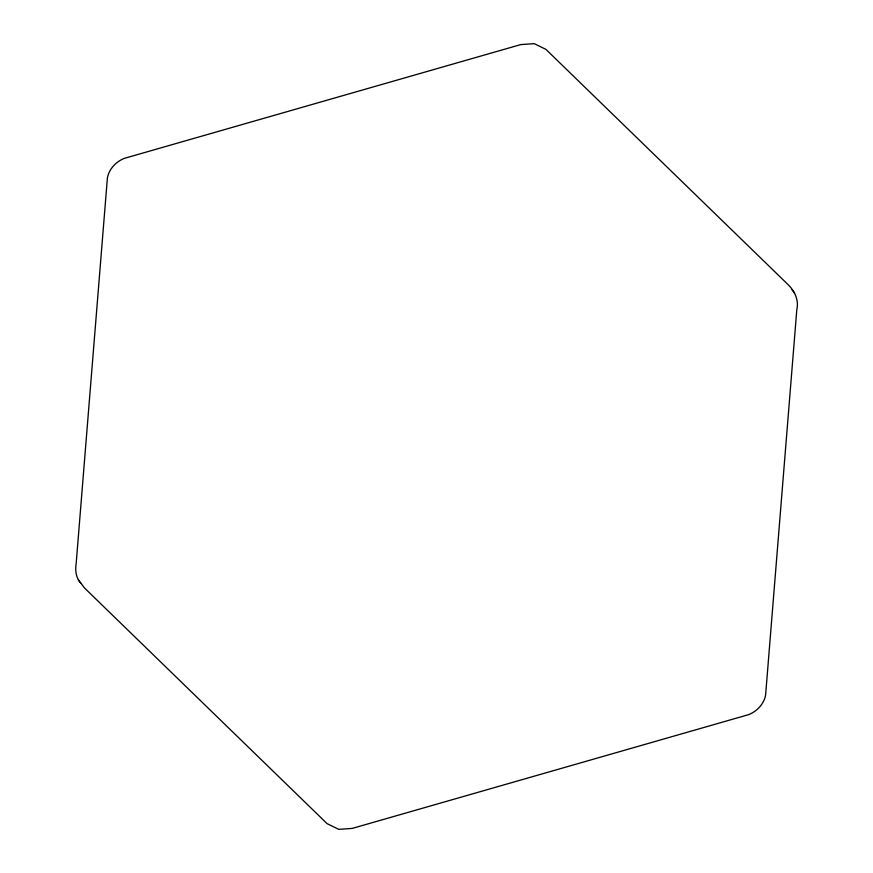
<?xml version="1.0" encoding="UTF-8"?>
<svg xmlns="http://www.w3.org/2000/svg" width="873" height="873" viewBox="0 0 873 873"><rect width="100%" height="100%" fill="white"/><g stroke="black" fill="none" stroke-linecap="round" stroke-linejoin="round"><path stroke-width="1.31" d="M78.341 579.825L84.474 587.944L327.08 823.632L338.746 829.35L352.19 828.422L748.805 714.594C757.011 711.266 764.104 703.867 765.61 694.973L796.831 309.457C798.97 300.268 794.834 291.538 788.526 285.056L545.92 49.368L534.254 43.65L520.81 44.578L124.195 158.406C115.989 161.734 108.896 169.133 107.39 178.027L76.169 563.543C75.089 570.407 75.864 578.046 80.927 583.251M792.073 289.749L794.659 293.175"/></g></svg>
